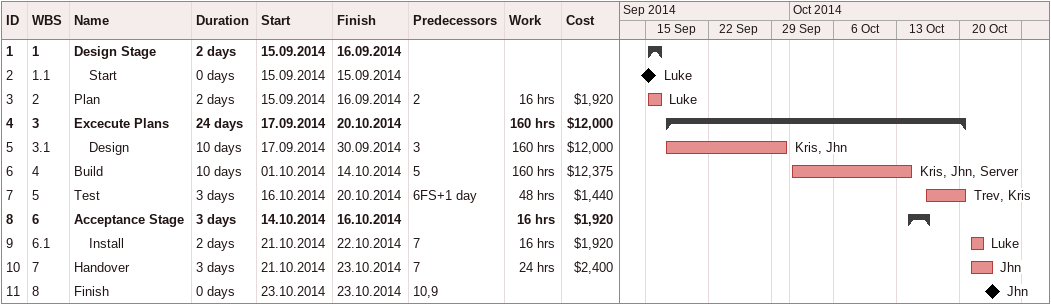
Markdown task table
| ID | WBS | Task | Duration | Start | Finish | Predecessors | Resources | Work (h) | Cost ($) |
|---|---|---|---|---|---|---|---|---|---|
| 1 | 1 | **Design Stage** | 2d | 2014-09-15 | 2014-09-16 |  |  |  |  |
| 2 | 1.1 | Start | 0d | 2014-09-15 | 2014-09-15 |  | Luke |  |  |
| 3 | 2 | Plan | 2d | 2014-09-15 | 2014-09-16 | 2 | Luke | 16 | 1920 |
| 4 | 3 | **Excecute Plans** | 24d | 2014-09-17 | 2014-10-20 |  |  | 160 | 12000 |
| 5 | 3.1 | Design | 10d | 2014-09-17 | 2014-09-30 | 3 | Kris, Jhn | 160 | 12000 |
| 6 | 4 | Build | 10d | 2014-10-01 | 2014-10-14 | 5 | Kris, Jhn, Server | 160 | 12375 |
| 7 | 5 | Test | 3d | 2014-10-16 | 2014-10-20 | 6FS+1d | Trev, Kris | 48 | 1440 |
| 8 | 6 | **Acceptance Stage** | 3d | 2014-10-14 | 2014-10-16 |  |  | 16 | 1920 |
| 9 | 6.1 | Install | 2d | 2014-10-21 | 2014-10-22 | 7 | Luke | 16 | 1920 |
| 10 | 7 | Handover | 3d | 2014-10-21 | 2014-10-23 | 7 | Jhn | 24 | 2400 |
| 11 | 8 | Finish | 0d | 2014-10-23 | 2014-10-23 | 10, 9 | Jhn |  |  |
